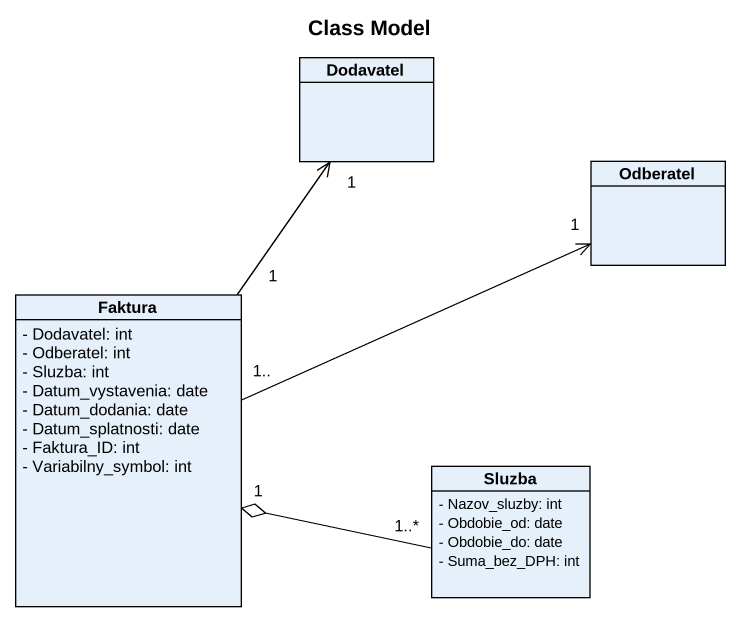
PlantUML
@startuml
title Class Model
hide circle
hide empty members
skinparam classAttributeIconSize 0
class Dodavatel
class Odberatel
class Faktura {
  - Dodavatel: int
  - Odberatel: int
  - Sluzba: int
  - Datum_vystavenia: date
  - Datum_dodania: date
  - Datum_splatnosti: date
  - Faktura_ID: int
  - Variabilny_symbol: int
}
class Sluzba {
  - Nazov_sluzby: int
  - Obdobie_od: date
  - Obdobie_do: date
  - Suma_bez_DPH: int
}
Faktura "1" -up-> "1" Dodavatel
Faktura "1.." -right-> "1" Odberatel
Sluzba "1..*" -left-o "1" Faktura
@enduml
